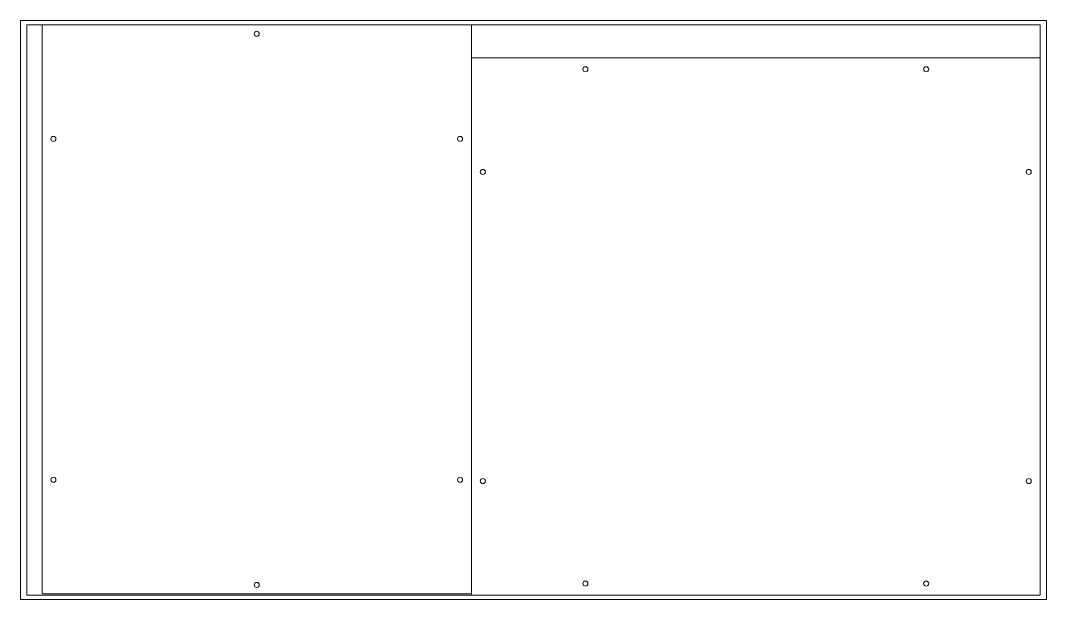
# Model space of a CAD drawing. Header units: millimetres. Extents: x -5 to 805, y -4 to 454.
import ezdxf

# ---------------------------------------------------------------- set-up
doc = ezdxf.new("R2010")
doc.units = ezdxf.units.MM
doc.layers.get('0').update_dxf_attribs({"color": 30, "lineweight": 0, "true_color": 0xf6921e})
doc.layers.add('TAGLIO - CUT', color=5, linetype='Continuous', lineweight=0)

# ---------------------------------------------------------------- blocks, each defined once
blk = doc.blocks.new('Plexiglass front left right side')
at = {"color": 170, "linetype": 'Continuous', "lineweight": 15}
for p, q in [((-449, 424), (-449, 0)), ((0, 424), (-449, 424)), ((0, 0), (0, 424)), ((-449, 0), (0, 0))]:
    blk.add_line(p, q, dxfattribs=at)
for centre in [(-359, 415), (-90, 415), (-440, 334), (-9, 334), (-440, 90), (-9, 90), (-359, 9), (-90, 9)]:
    blk.add_circle(centre, 2, dxfattribs=at)
blk = doc.blocks.new('Plexiglass medium rear side')
at = {"color": 170, "linetype": 'Continuous', "lineweight": 15}
for p, q in [((-449, 339), (-449, 0)), ((0, 339), (-449, 339)), ((0, 0), (0, 339)), ((-449, 0), (0, 0))]:
    blk.add_line(p, q, dxfattribs=at)
for centre in [(-359, 330), (-90, 330), (-442, 169.5), (-7, 169.5), (-359, 9), (-90, 9)]:
    blk.add_circle(centre, 2, dxfattribs=at)

msp = doc.modelspace()

# ---------------------------------------------------------------- linework, layer by layer
at = {"lineweight": 0}
for points in [[(-5, -3.5), (805, -3.5), (805, 453.5), (-5, 453.5)], [(0, 0), (800, 0), (800, 450), (0, 450)]]:
    msp.add_lwpolyline(points, close=True, dxfattribs=at)

# ---------------------------------------------------------------- block references
at = {"layer": 'TAGLIO - CUT', "lineweight": 0, "rotation": 90}
msp.add_blockref('Plexiglass medium rear side', (351, 450), dxfattribs=at)
at = {"layer": 'TAGLIO - CUT', "lineweight": 0}
msp.add_blockref('Plexiglass front left right side', (800, 0), dxfattribs=at)

doc.saveas('drawing.dxf')
